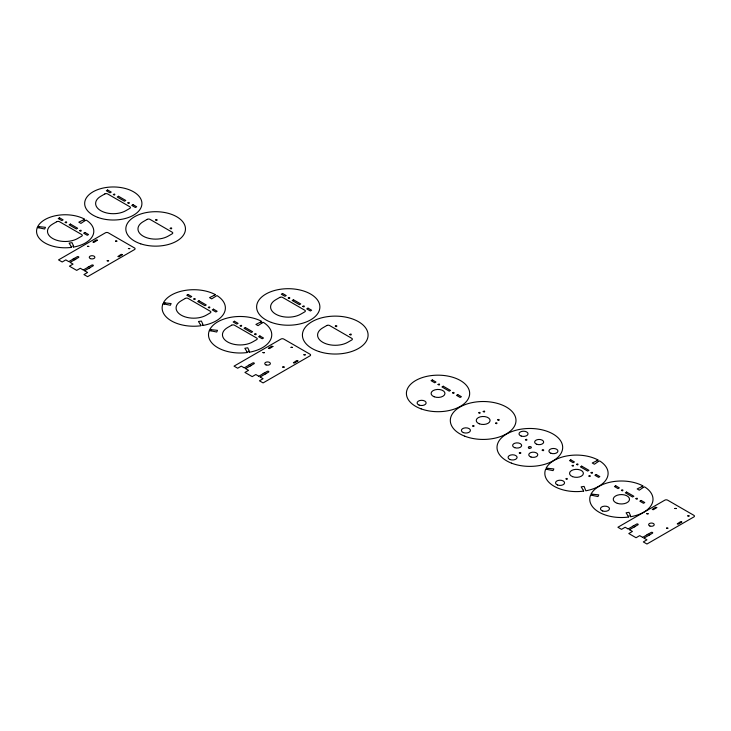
<?xml version="1.0" encoding="UTF-8"?>
<svg xmlns="http://www.w3.org/2000/svg" width="731" height="731" viewBox="0 0 731 731"><rect width="100%" height="100%" fill="white"/><g stroke="black" fill="none" stroke-linecap="round" stroke-linejoin="round"><path stroke-width="1.1" d="M38.981 227.834L44.673 229.004L45.459 227.332L39.511 226.692M164.658 304.087L170.35 305.256L171.136 303.575L165.188 302.945M211.031 330.86L216.723 332.029L217.5 330.348L211.561 329.718M547.364 469.448L553.065 470.618L553.842 468.937L547.894 468.306M592.284 495.38L597.976 496.55L598.753 494.869L592.814 494.238M215.261 294.831L214.311 295.379M261.625 321.603L260.684 322.143M597.967 460.192L597.026 460.74M642.887 486.124L641.937 486.672M200.897 325.743L200.842 325.77A31.634 18.266 0 0 1 162.912 303.932M247.27 352.516L247.215 352.543A31.634 18.266 0 0 1 209.276 330.704M583.612 491.113L583.466 491.15A31.634 18.266 0 0 1 545.618 469.293M628.523 517.036L628.486 517.055A31.634 18.266 0 0 1 590.529 495.225M83.599 219.903L84.54 219.355M84.878 220.643L86.24 220.095A28.619 16.521 0 0 1 73.749 247.041L73.493 247.023M68.842 261.57L73.164 259.076M74.398 258.363L77.221 256.736A0.932 0.539 0 0 1 78.537 256.736A0.932 0.539 0 0 1 78.537 257.495L75.713 259.121M70.167 262.328L74.48 259.843M83.371 269.958L87.683 267.464M88.926 266.751L91.75 265.115A0.932 0.539 0 0 1 93.065 265.115A0.932 0.539 0 0 1 93.065 265.883L90.242 267.509M84.695 270.717L89.008 268.222M261.963 322.883L263.343 322.344A31.634 18.266 0 0 1 249.481 352.196L249.161 352.141M244.346 367.812L248.659 365.317M249.892 364.605L252.716 362.978A0.932 0.539 0 0 1 254.041 362.978A0.932 0.539 0 0 1 254.041 363.736L251.217 365.372M245.662 368.57L249.984 366.085M258.875 376.2L263.187 373.705M264.421 372.993L267.244 371.366A0.932 0.539 0 0 1 268.569 371.366A0.932 0.539 0 0 1 268.569 372.125L265.746 373.76M260.19 376.958L264.503 374.473M598.305 461.48L599.685 460.932A31.634 18.266 0 0 1 585.823 490.793L584.087 486.407L581.172 486.855L583.201 490.145M643.216 487.403L644.596 486.864A31.634 18.266 0 0 1 630.734 516.716L630.414 516.671M628.212 528.924L632.525 526.43M633.759 525.717L636.582 524.09A0.932 0.539 0 0 1 637.907 524.09A0.932 0.539 0 0 1 637.907 524.849L635.084 526.475M629.528 529.683L633.841 527.197M642.741 537.312L647.054 534.818M648.287 534.105L651.111 532.47A0.932 0.539 0 0 1 652.436 532.47A0.932 0.539 0 0 1 652.436 533.237L649.612 534.864M644.057 538.071L648.37 535.576M162.986 303.849L164.576 304.005M209.358 330.622L210.939 330.768M545.692 469.211L547.281 469.366M590.611 495.143L592.192 495.298M37.318 227.597L38.898 227.752M71.474 247.389L71.437 247.398A28.619 16.521 0 0 1 37.235 227.688M71.126 246.402L69.107 243.112L72.013 242.665L73.575 246.018L73.109 246.091M200.495 324.783L198.466 321.494L201.372 321.046L202.935 324.4L202.469 324.473M246.859 351.547L244.83 348.267L247.745 347.81L249.308 351.172L248.842 351.245M628.112 516.077L626.092 512.787L628.998 512.34L630.561 515.693L630.095 515.766M39.364 226.747L37.975 226.519M165.042 302.99L163.616 302.744M211.405 329.763L209.98 329.517M547.747 468.361L546.34 468.123M592.667 494.284L591.251 494.055M597.958 459.945L597.976 459.954A31.634 18.266 0 0 0 546.249 467.941M642.887 485.887L642.878 485.868A31.634 18.266 0 0 0 591.16 493.873M596.852 460.74L592.256 462.997L594.385 464.231L598.305 461.572M641.763 486.672L637.167 488.929L639.296 490.163L643.216 487.504M633.503 525.717L632.525 526.283M635.084 526.631L634.097 527.197M648.032 534.105L647.054 534.672M649.612 535.019L648.625 535.576M628.039 528.924L625.151 527.252L621.533 529.345L617.905 527.252L664.817 500.159A1.992 1.151 0 0 1 667.631 500.159L693.865 515.318A1.992 1.151 0 0 1 693.865 516.936L646.953 544.019L643.326 541.927L646.944 539.834L644.057 538.171M629.528 529.783L632.416 531.446L628.797 533.539L636.061 537.733L639.68 535.64L642.567 537.312M215.252 294.575L215.27 294.584A31.634 18.266 0 0 0 163.543 302.579M261.634 321.357L261.616 321.348A31.634 18.266 0 0 0 209.907 329.343M83.425 219.903L78.82 222.169L80.958 223.394L84.878 220.735M214.146 295.379L209.541 297.636L211.67 298.869L216.97 295.571A31.634 18.266 0 0 1 203.108 325.423L202.798 325.377M260.51 322.143L255.914 324.409L258.043 325.642L261.963 322.983M74.142 258.363L73.164 258.929M75.713 259.277L74.736 259.843M88.67 266.751L87.683 267.318M90.242 267.656L89.264 268.222M249.636 364.605L248.659 365.171M251.217 365.518L250.24 366.085M264.165 372.993L263.187 373.559M265.746 373.906L264.759 374.473M68.677 261.57L65.79 259.898L62.172 261.99L58.535 259.898L105.447 232.805A1.992 1.151 0 0 1 108.261 232.805L134.504 247.955A1.992 1.151 0 0 1 134.504 249.582L87.592 276.665L83.955 274.573L87.583 272.48L84.695 270.817M70.167 262.429L73.054 264.092L69.436 266.185L76.691 270.379L80.319 268.286L83.206 269.958M244.172 367.812L241.285 366.149L237.666 368.232L234.039 366.14L280.951 339.056A1.992 1.151 0 0 1 283.765 339.056L309.999 354.206A1.992 1.151 0 0 1 309.999 355.833L263.087 382.916L259.459 380.814L263.078 378.722L260.19 377.059M245.662 368.671L248.549 370.343L244.931 372.426L252.195 376.62L255.813 374.537L258.701 376.2M630.012 515.858L630.35 516.598M628.258 516.123L628.605 516.872M583.347 490.19L583.694 490.94M248.75 351.328L249.097 352.077M247.005 351.602L247.352 352.342M202.386 324.564L202.734 325.304M200.641 324.829L200.988 325.578M73.018 246.183L73.365 246.923M71.272 246.448L71.62 247.188M37.866 226.327A28.619 16.521 0 0 1 84.531 219.108M495.609 423.222C497.445 424.839 497.455 421.623 495.627 423.148M588.921 476.082C590.621 477.736 590.959 474.483 588.93 476.018M122.388 254.662L119.025 256.782L117.855 256.544L121.191 254.324L122.388 254.662M297.882 360.904L294.483 363.042L293.359 362.786L296.685 360.566L297.882 360.94M681.749 522.016L678.395 524.136L677.226 523.899L680.552 521.678L681.749 522.016M65.214 222.306C66.868 224.243 67.535 220.588 65.223 222.261M113.342 194.519C115.05 196.438 115.662 192.801 113.351 194.473M155.685 219.949C157.649 221.868 157.558 218.167 155.685 219.949M193.806 299.006C195.744 300.916 195.734 297.234 193.806 299.006M240.17 325.779C241.787 327.716 242.546 324.061 240.179 325.734M288.297 297.992C289.942 299.929 290.618 296.283 288.306 297.946M335.301 326.108C337.018 328.009 337.695 324.372 335.31 326.063M438.079 384.46C439.824 386.407 440.354 382.669 438.079 384.46M483.209 411.507C484.918 413.454 485.448 409.735 483.209 411.507M519.312 452.946C521.102 454.883 521.568 451.164 519.312 452.946M525.415 439.797C527.142 441.698 527.663 438.116 525.443 439.696M542.201 450.159C543.91 452.069 544.558 448.45 542.21 450.104M576.512 464.368C578.312 466.305 578.751 462.586 576.512 464.368M621.423 490.3C623.214 492.228 623.662 488.527 621.423 490.3M87.455 246.393L88.954 246.457L87.473 246.329M107.183 260.812L108.691 260.839L107.192 260.775M115.553 241.12L117.051 241.148L115.553 241.093M128.409 248.558L129.908 248.613L128.418 248.494M262.95 352.634L264.458 352.671L262.959 352.607M282.687 367.053L284.185 367.081L282.687 367.053M291.048 347.362L292.555 347.426L291.066 347.307M303.904 354.8L305.412 354.827L303.913 354.773M472.719 425.999C474.574 427.662 474.492 424.345 472.719 425.999M566.032 478.869C567.978 480.514 567.667 477.215 566.032 478.869M646.816 513.747L648.324 513.774L646.825 513.719M666.544 528.166L668.052 528.221L666.562 528.102M674.914 508.474L676.422 508.502L674.914 508.474M687.77 515.912L689.278 515.94L687.78 515.876M97.387 240.234L94.016 242.354L92.846 242.08L96.218 239.878L97.387 240.234M272.891 346.485L269.565 348.577L268.35 348.331L271.713 346.128L272.882 346.531M656.758 507.588L653.377 509.708L652.226 509.47L655.579 507.232L656.758 507.588M478.823 412.832C480.824 414.468 480.377 411.224 478.832 412.805M572.135 465.702C573.917 467.374 573.936 464.185 572.154 465.638M79.743 230.676C81.443 232.641 82.046 228.922 79.743 230.676M127.87 202.889C129.707 204.817 129.99 201.199 127.888 202.843M170.213 228.319C171.739 230.292 172.662 226.656 170.232 228.273M208.335 307.376C209.879 309.35 210.766 305.695 208.344 307.331M254.699 334.149C256.426 336.05 256.974 332.514 254.735 334.049M302.826 306.362C304.653 308.272 304.991 304.681 302.844 306.307M349.829 334.478C351.474 336.406 352.086 332.87 349.866 334.378M452.608 392.83C454.225 394.786 455.011 391.167 452.617 392.785M497.738 419.868C499.273 421.842 500.159 418.214 497.747 419.822M591.041 472.738C592.914 474.675 593.124 471.011 591.041 472.738M635.961 498.67C637.843 500.607 638.008 496.934 635.961 498.67M59.494 217.783L58.215 218.523L61.852 220.616L63.122 219.876L59.494 217.783M107.621 189.996L106.342 190.736L109.97 192.829L111.249 192.089L107.621 189.996M56.707 221.731L52.669 224.061A17.672 10.207 0 0 0 52.669 238.498A17.672 10.207 0 0 0 77.669 238.498L81.708 236.168A1.992 1.151 0 0 0 81.708 234.541L59.522 221.731A1.992 1.151 0 0 0 56.707 221.731M104.835 193.943L100.796 196.274A17.672 10.207 0 0 0 100.796 210.711A17.672 10.207 0 0 0 125.796 210.711L129.835 208.381A1.992 1.151 0 0 0 129.835 206.754L107.649 193.943A1.992 1.151 0 0 0 104.835 193.943M70.386 224.07L69.107 224.81L76.371 229.004L77.65 228.264L70.386 224.07M118.513 196.283L117.234 197.023L124.498 201.217L125.778 200.477L118.513 196.283M84.915 232.458L83.636 233.198L87.272 235.291L88.552 234.56L84.915 232.458M133.042 204.671L131.763 205.411L135.399 207.503L136.679 206.772L133.042 204.671M147.178 219.373L143.139 221.703A17.672 10.207 0 0 0 143.139 236.14A17.672 10.207 0 0 0 168.139 236.14L172.178 233.81A1.992 1.151 0 0 0 172.178 232.184L149.992 219.373A1.992 1.151 0 0 0 147.178 219.373M188.077 294.483L186.798 295.223L190.435 297.316L191.714 296.576L188.077 294.483M185.299 298.431L181.261 300.761A17.672 10.207 0 0 0 181.261 315.198A17.672 10.207 0 0 0 206.252 315.198L210.29 312.868A1.992 1.151 0 0 0 210.29 311.242L188.105 298.431A1.992 1.151 0 0 0 185.299 298.431M198.978 300.77L197.699 301.51L204.963 305.704L206.243 304.964L198.978 300.77M213.507 309.158L212.228 309.898L215.855 311.991L217.134 311.26L213.507 309.158M234.45 321.256L233.171 321.987L236.798 324.089L238.078 323.349L234.45 321.256M282.577 293.469L281.298 294.2L284.935 296.302L286.205 295.562L282.577 293.469M231.663 325.204L227.624 327.534A17.672 10.207 0 0 0 227.624 341.962A17.672 10.207 0 0 0 252.624 341.962L256.663 339.632A1.992 1.151 0 0 0 256.663 338.014L234.477 325.204A1.992 1.151 0 0 0 231.663 325.204M279.79 297.416L275.751 299.747A17.672 10.207 0 0 0 275.751 314.175A17.672 10.207 0 0 0 300.752 314.175L304.79 311.845A1.992 1.151 0 0 0 304.79 310.227L282.605 297.416A1.992 1.151 0 0 0 279.79 297.416M245.342 327.543L244.063 328.283L251.327 332.477L252.606 331.737L245.342 327.543M293.469 299.756L292.19 300.496L299.454 304.69L300.733 303.95L293.469 299.756M259.87 335.931L258.591 336.671L262.228 338.764L263.507 338.024L259.87 335.931M307.998 308.144L306.718 308.884L310.355 310.977L311.634 310.236L307.998 308.144M326.784 325.533L322.755 327.863A17.672 10.207 0 0 0 322.755 342.3A17.672 10.207 0 0 0 347.746 342.3L351.785 339.97A1.992 1.151 0 0 0 351.785 338.343L329.599 325.533A1.992 1.151 0 0 0 326.784 325.533M432.35 379.937L431.08 380.677L434.707 382.77L435.987 382.039L432.35 379.937M443.251 386.233L441.972 386.964L449.236 391.158L450.515 390.427L443.251 386.233M457.78 394.612L456.5 395.352L460.128 397.454L461.407 396.714L457.78 394.612M570.792 459.845L569.513 460.585L573.141 462.677L574.42 461.946L570.792 459.845M581.684 466.14L580.405 466.871L587.669 471.066L588.948 470.325L581.684 466.14M596.213 474.52L594.933 475.26L598.57 477.361L599.84 476.621L596.213 474.52M615.703 485.777L614.424 486.517L618.06 488.61L619.34 487.869L615.703 485.777M626.595 492.064L625.325 492.804L632.58 496.998L633.859 496.258L626.595 492.064M641.124 500.452L639.844 501.192L643.481 503.284L644.76 502.553L641.124 500.452M140.727 243.834A29.825 17.224 0 0 0 185.464 228.922A29.825 17.224 0 0 0 140.727 214.009A29.825 17.224 0 0 0 140.727 243.834M90.543 258.664A2.805 1.617 0 0 0 94.866 257.394A2.805 1.617 0 0 0 90.799 255.868A2.805 1.617 0 0 0 90.543 258.664M98.009 217.463A28.619 16.521 0 0 0 141.896 204.15A28.619 16.521 0 0 0 99.983 188.863A28.619 16.521 0 0 0 98.009 217.463M266.038 364.915A2.805 1.617 0 0 0 270.369 363.645A2.805 1.617 0 0 0 266.294 362.11A2.805 1.617 0 0 0 266.038 364.915M318.835 351.501A32.84 18.96 0 0 0 368.086 335.081A32.84 18.96 0 0 0 318.835 318.661A32.84 18.96 0 0 0 318.835 351.501M271.356 322.408A31.634 18.266 0 0 0 319.858 307.687A31.634 18.266 0 0 0 273.54 290.792A31.634 18.266 0 0 0 271.356 322.408M463.363 432.597A4.523 2.613 0 0 0 470.408 430.623A4.523 2.613 0 0 0 463.92 428.092A4.523 2.613 0 0 0 463.363 432.597M464.752 436.179A32.84 18.96 0 0 0 515.912 421.824A32.84 18.96 0 0 0 468.809 403.421A32.84 18.96 0 0 0 464.752 436.179M479.271 423.788A6.926 4.002 0 0 0 490.072 420.764A6.926 4.002 0 0 0 480.13 416.88A6.926 4.002 0 0 0 479.271 423.788M434.15 396.75A6.926 4.002 0 0 0 444.941 393.726A6.926 4.002 0 0 0 435 389.833A6.926 4.002 0 0 0 434.15 396.75M419.091 405.075A4.523 2.613 0 0 0 426.127 403.101A4.523 2.613 0 0 0 419.649 400.561A4.523 2.613 0 0 0 419.091 405.075M421.138 408.876A31.634 18.266 0 0 0 469.64 394.164A31.634 18.266 0 0 0 423.313 377.269A31.634 18.266 0 0 0 421.138 408.876M529.089 448.176A1.508 0.868 0 0 0 531.346 447.427A1.508 0.868 0 0 0 529.089 446.678A1.508 0.868 0 0 0 529.089 448.176M511.435 463.125A32.84 18.96 0 0 0 562.596 448.779A32.84 18.96 0 0 0 515.492 430.376A32.84 18.96 0 0 0 511.435 463.125M521.176 436.041A4.523 2.613 0 0 0 528.038 433.876A4.523 2.613 0 0 0 521.358 431.518A4.523 2.613 0 0 0 521.176 436.041M550.982 453.266A4.523 2.613 0 0 0 557.936 451.201A4.523 2.613 0 0 0 551.348 448.752A4.523 2.613 0 0 0 550.982 453.266M510.046 459.552A4.523 2.613 0 0 0 517.091 457.579A4.523 2.613 0 0 0 510.603 455.047A4.523 2.613 0 0 0 510.046 459.552M530.998 457.021A4.523 2.613 0 0 0 537.778 454.764A4.523 2.613 0 0 0 530.998 452.507A4.523 2.613 0 0 0 530.998 457.021M536.7 444.247A4.523 2.613 0 0 0 543.663 442.182A4.523 2.613 0 0 0 537.084 439.733A4.523 2.613 0 0 0 536.7 444.247M514.779 447.692A4.523 2.613 0 0 0 521.642 445.526A4.523 2.613 0 0 0 514.962 443.178A4.523 2.613 0 0 0 514.779 447.692M572.583 476.658A6.926 4.002 0 0 0 583.375 473.624A6.926 4.002 0 0 0 573.442 469.741A6.926 4.002 0 0 0 572.583 476.658M557.525 484.982A4.523 2.613 0 0 0 564.56 482.999A4.523 2.613 0 0 0 558.082 480.468A4.523 2.613 0 0 0 557.525 484.982M617.311 503.339A8.132 4.697 0 0 0 629.519 499.273A8.132 4.697 0 0 0 617.311 495.207A8.132 4.697 0 0 0 617.311 503.339M602.709 511.006A4.523 2.613 0 0 0 609.49 508.749A4.523 2.613 0 0 0 602.709 506.492A4.523 2.613 0 0 0 602.709 511.006M649.905 526.018A2.805 1.617 0 0 0 654.227 524.748A2.805 1.617 0 0 0 650.161 523.222A2.805 1.617 0 0 0 649.905 526.018"/></g></svg>
